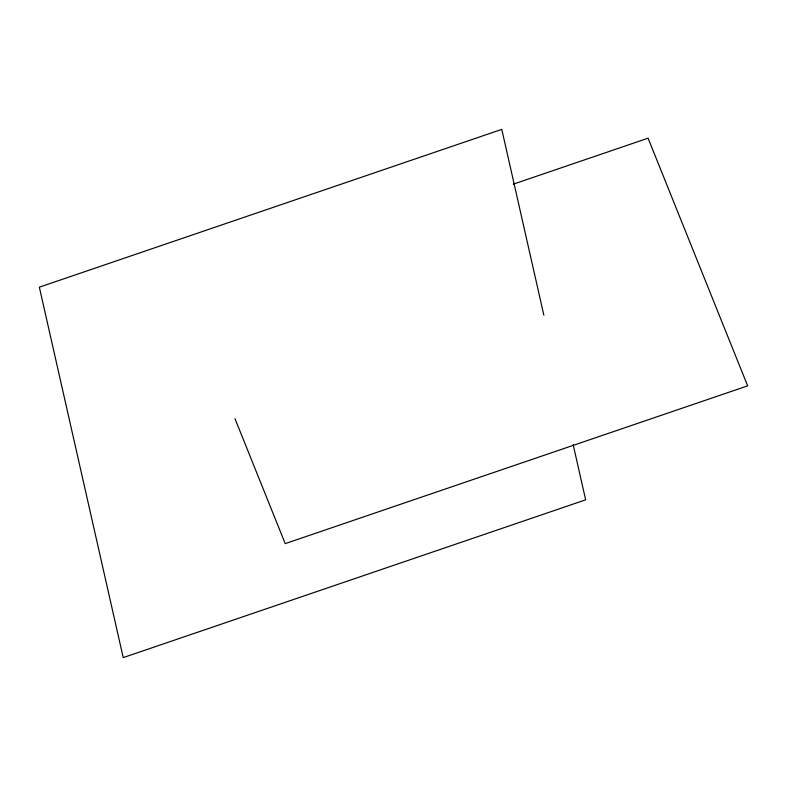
<?xml version="1.0" encoding="UTF-8"?>
<svg xmlns="http://www.w3.org/2000/svg" width="787" height="787" viewBox="0 0 787 787"><rect width="100%" height="100%" fill="white"/><g stroke="black" fill="none" stroke-linecap="round" stroke-linejoin="round"><path stroke-width="1.18" d="M513.301 184.168L648.085 138.178L747.65 385.856L285.219 543.63L234.979 418.664M543.856 315.213L501.781 129.383L39.35 287.166L123.225 657.617L585.656 499.834L573.172 444.685"/></g></svg>
